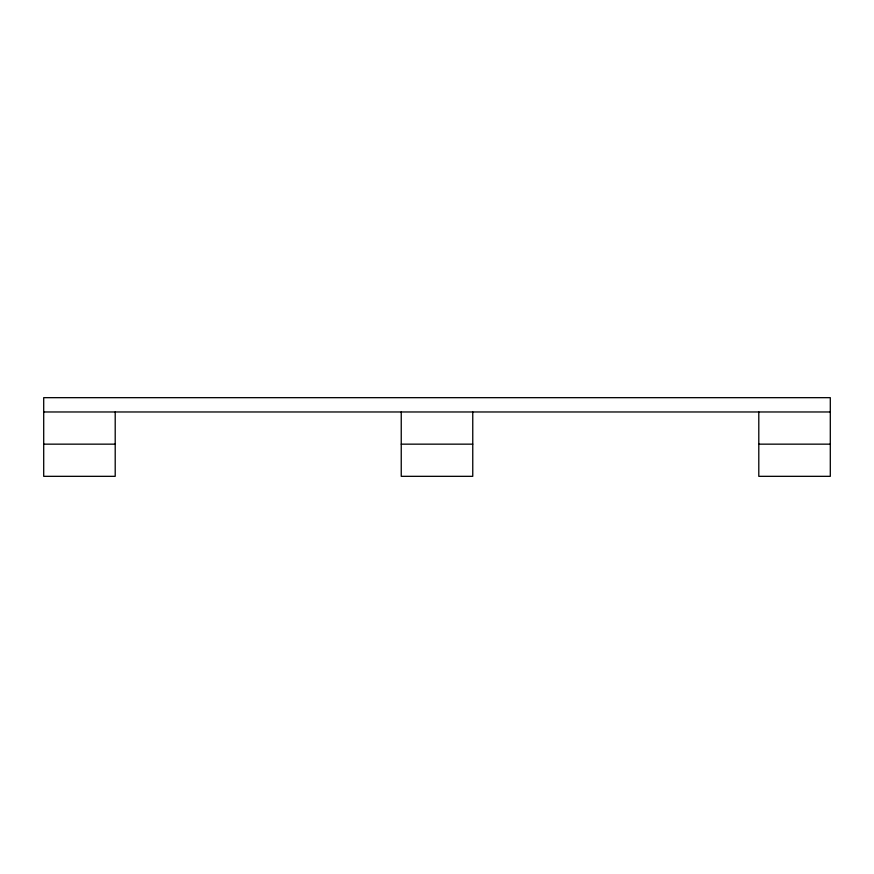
<?xml version="1.0" encoding="UTF-8"?>
<svg xmlns="http://www.w3.org/2000/svg" width="874" height="874" viewBox="0 0 874 874"><rect width="100%" height="100%" fill="white"/><g stroke="black" fill="none" stroke-linecap="round" stroke-linejoin="round"><path stroke-width="1.31" d="M43.7 411.971L830.3 411.971M43.7 444.156L115.204 444.156M401.242 444.156L472.758 444.156M758.796 444.156L830.3 444.156M758.796 411.971L758.796 476.33L830.3 476.33L830.3 397.67L43.7 397.67L43.7 476.33L115.204 476.33L115.204 411.971M472.758 411.971L472.758 476.33L401.242 476.33L401.242 411.971"/></g></svg>
